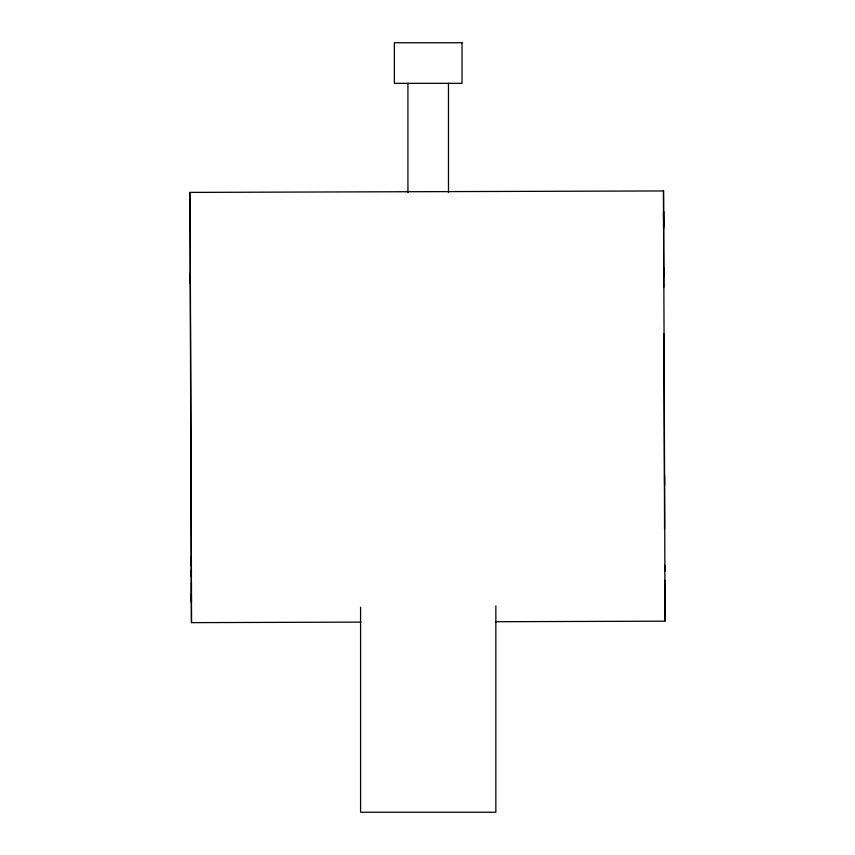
<?xml version="1.0" encoding="UTF-8"?>
<svg xmlns="http://www.w3.org/2000/svg" width="855" height="855" viewBox="0 0 855 855"><rect width="100%" height="100%" fill="white"/><g stroke="black" fill="none" stroke-linecap="round" stroke-linejoin="round"><path stroke-width="1.28" d="M664.602 484.614L663.512 190.943L190.056 192.396L190.248 283.486M360.863 622.119L191.477 622.643L191.392 571.119M663.512 190.943L663.694 276.742M495.569 621.713L664.944 621.19L664.837 565.379M664.944 621.19L664.763 580.31M190.056 192.396L191.135 486.068M191.477 622.643L191.253 570.05M664.816 592.226L664.88 600.894L664.88 581.197M191.36 593.669L191.424 602.337L191.413 582.64M663.662 226.682L663.576 211.249L663.587 228.723M190.195 225.581L190.109 212.703L190.12 230.166M191.21 556.477L191.253 576.847M664.592 475.615L664.88 571.193M663.683 267.626L663.747 287.376M663.908 333.867L664.559 528.946M191.125 477.069L191.413 572.636M190.238 273.055L191.21 565.305M495.857 605.896L495.857 812.25L360.575 812.25L360.575 607.221M448.48 83.33L448.48 192.514M407.931 83.33L407.931 192.514M462.021 42.75L394.379 42.75L394.379 83.33L462.021 83.33L462.021 42.75"/></g></svg>
